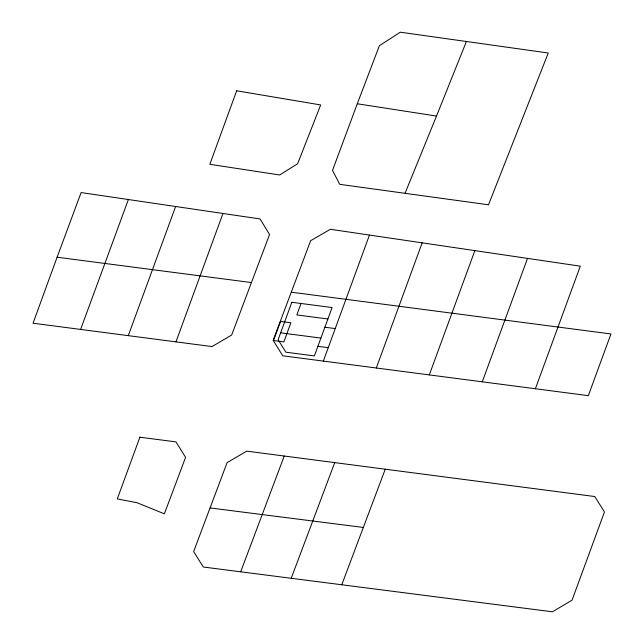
<?xml version="1.0" encoding="UTF-8"?>
<svg xmlns="http://www.w3.org/2000/svg" width="644" height="644" viewBox="0 0 644 644"><rect width="100%" height="100%" fill="white"/><g stroke="black" fill="none" stroke-linecap="round" stroke-linejoin="round"><path stroke-width="0.97" d="M57.099 257.222L33.037 323.224L212.021 346.569L231.663 335.041L269.546 234.513L260.079 218.944L81.112 192.564L57.099 257.222L251.458 282.563M128.277 335.637L175.635 206.491M175.957 341.859L222.969 213.462M301.022 303.485L296.828 314.94L327.901 318.989M323.328 361.107L369.463 235.052M376.313 368.014L422.166 242.836M429.298 374.913L474.861 250.621L580.308 266.173L535.381 388.743L282.764 355.802L273.145 340.338L310.649 240.695L330.38 229.288L474.861 250.621M482.284 381.812L527.508 258.389M80.613 329.446L128.389 199.519M357.291 103.765L332.521 170.378L339.742 184.337L488.506 204.792L548.253 53.001L400.278 32.2L379.388 45.708L357.291 103.765L436.511 116.065L466.457 41.353M341.763 584.76L552.447 611.8L572.049 600.176L604.45 511.956L594.75 496.532L246.724 451.13L227.091 462.65L193.643 551.57L203.303 567.018L341.763 584.76L385.265 469.194M240.679 571.824L284.246 456.033M291.201 578.304L334.743 462.601M405.165 192.983L436.511 116.065M210.057 507.931L363.103 527.42M291.289 292.183L610.963 333.954L588.326 395.658L535.381 388.743M324.882 327.224L335.242 328.577M280.647 332.835L320.905 338.076M317.894 346.319L328.247 347.671M236.662 90.788L209.839 164.309L279.681 174.975L297.625 163.737L320.688 104.94L236.662 90.788M139.877 437.204L117.288 498.923L136.939 502.69L164.357 513.823L185.601 457.353L175.981 441.889L139.877 437.204M280.51 321.445L273.523 340.539L283.875 341.884L290.871 322.797L280.51 321.445M291.829 302.286L278.127 339.726L285.896 352.212L314.377 355.923L332.095 307.534L291.829 302.286"/></g></svg>
